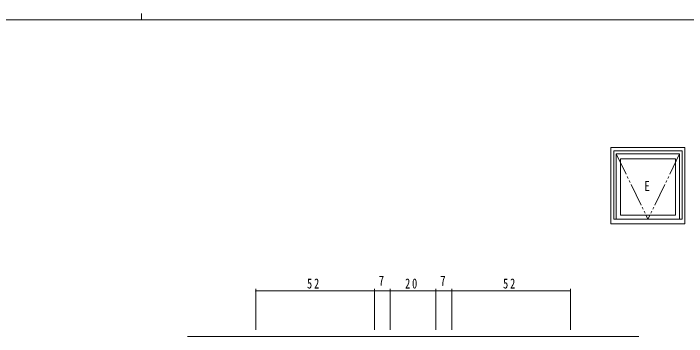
# Model space of a CAD drawing. Units: millimetres on the paper. Extents: x -397 to 397, y -282 to 282.
# Drawn here: x -65.1 to 230.2, y 140.4 to 282.1 of the extents above; entities that cross this region are included whole.
import ezdxf
from ezdxf.enums import TextEntityAlignment as Align

# ---------------------------------------------------------------- set-up
doc = ezdxf.new("R2010")
doc.units = ezdxf.units.MM
doc.linetypes.add('USER3', pattern=[15, 10, -1, 1, -1, 1, -1])
for name, color, linetype, lineweight in [('0-1_YKK_ZWAK', 7, 'Continuous', 18), ('0-4_YKK_12', 2, 'Continuous', 18), ('0-6_YKK_D', 6, 'Continuous', 18), ('0-7_YKK_A1', 4, 'Continuous', 18)]:
    doc.layers.add(name, color=color, linetype=linetype, lineweight=lineweight)
doc.styles.add('ＭＳ ゴシック', font='')
doc.styles.get('ＭＳ ゴシック').set_extended_font_data('MS Gothic')

msp = doc.modelspace()

# ---------------------------------------------------------------- linework, layer by layer
at = {"layer": '0-1_YKK_ZWAK'}
for p, q in [((-8.894, 282.1), (-8.894, 279.3)), ((376.092, 279.3), (-393.908, 279.3))]:
    msp.add_line(p, q, dxfattribs=at)
at = {"layer": '0-4_YKK_12'}
msp.add_line((209.247, 140.358), (11.247, 140.358), dxfattribs=at)
at = {"layer": '0-6_YKK_D'}
for p, q in [((41.247, 143.358), (41.247, 161.358)), ((93.247, 160.358), (41.247, 160.358)), ((93.247, 143.358), (93.247, 161.358)), ((93.249, 143.358), (93.249, 161.358)), ((93.249, 160.358), (100.247, 160.358)), ((100.247, 143.358), (100.247, 161.358)), ((100.247, 143.358), (100.247, 161.358)), ((100.247, 160.358), (120.247, 160.358)), ((120.247, 143.358), (120.247, 161.358)), ((120.247, 143.358), (120.247, 161.358)), ((127.245, 160.358), (120.247, 160.358)), ((127.245, 143.358), (127.245, 161.358)), ((127.247, 143.358), (127.247, 161.358)), ((127.247, 160.358), (179.247, 160.358)), ((179.247, 143.358), (179.247, 161.358))]:
    msp.add_line(p, q, dxfattribs=at)
for centre, start, end in [((41.247, 160.358), 0, 180), ((41.247, 160.358), 180, 0), ((93.247, 160.358), 0, 180), ((93.247, 160.358), 180, 0), ((93.249, 160.358), 0, 180), ((93.249, 160.358), 180, 0), ((100.247, 160.358), 0, 180), ((100.247, 160.358), 0, 180), ((100.247, 160.358), 180, 0), ((100.247, 160.358), 180, 0), ((120.247, 160.358), 0, 180), ((120.247, 160.358), 0, 180), ((120.247, 160.358), 180, 0), ((120.247, 160.358), 180, 0), ((127.245, 160.358), 0, 180), ((127.245, 160.358), 180, 0), ((127.247, 160.358), 0, 180), ((127.247, 160.358), 180, 0), ((179.247, 160.358), 0, 180), ((179.247, 160.358), 180, 0)]:
    msp.add_arc(centre, 0.106, start, end, dxfattribs=at)
at = {"layer": '0-7_YKK_A1'}
for p, q in [((198.271, 221.823), (228.271, 221.823)), ((198.271, 191.823), (198.271, 221.823)), ((228.271, 191.823), (228.271, 221.823)), ((229.521, 189.823), (229.521, 223.323)), ((199.371, 220.523), (227.171, 220.523)), ((199.371, 191.823), (199.371, 220.523)), ((227.171, 191.823), (227.171, 220.523)), ((201.221, 193.573), (201.221, 218.273)), ((201.221, 218.273), (225.321, 218.273)), ((225.321, 193.573), (225.321, 218.273)), ((201.221, 193.573), (225.321, 193.573)), ((197.021, 189.823), (229.521, 189.823)), ((198.271, 191.823), (228.271, 191.823))]:
    msp.add_line(p, q, dxfattribs=at)
at = {"layer": '0-7_YKK_A1', "linetype": 'USER3'}
for p in [(199.371, 220.523), (227.171, 220.523)]:
    msp.add_line(p, (213.271, 191.823), dxfattribs=at)
at = {"layer": '0-7_YKK_A1'}
msp.add_lwpolyline([(197.021, 189.823), (197.021, 223.323), (229.521, 223.323)], dxfattribs=at)

# ---------------------------------------------------------------- texts
at = {"layer": '0-6_YKK_D', "color": 7, "style": 'ＭＳ ゴシック', "width": 0.8}
for p in [(95.148, 161.358), (122.146, 161.358)]:
    msp.add_text('7', height=4.399, dxfattribs=at).set_placement(p, align=Align.BOTTOM_LEFT)
at = {"layer": '0-6_YKK_D', "color": 7, "char_height": 4.399, "attachment_point": 7, "style": 'ＭＳ ゴシック'}
for s, insert in [('\\T1.37;\\W0.75;52', (63.727, 161.358)), ('\\T1.37;\\W0.75;20', (106.727, 161.358)), ('\\T1.37;\\W0.75;52', (149.727, 161.358))]:
    msp.add_mtext(s, dxfattribs=dict(at, insert=insert))
at = {"layer": '0-7_YKK_A1', "color": 7, "style": 'ＭＳ ゴシック', "width": 0.8}
msp.add_text('E', height=4.399, dxfattribs=at).set_placement((211.697, 202.879), align=Align.BOTTOM_LEFT)

doc.saveas('drawing.dxf')
